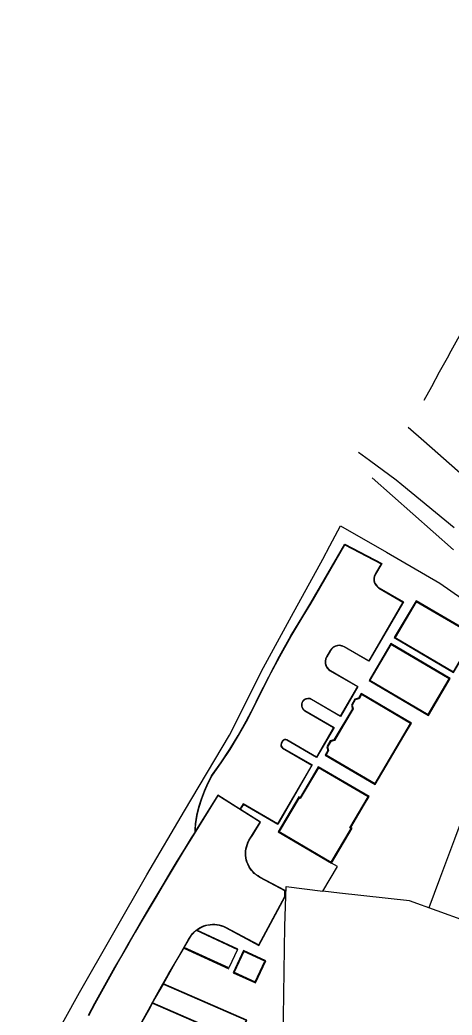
# Model space of a CAD drawing. Header units: metres. Extents: x 356888 to 357246, y 383229 to 383666.
# Drawn here: x 357004.9 to 357068.3, y 383520 to 383666.2 of the extents above; entities that cross this region are included whole.
import ezdxf

# ---------------------------------------------------------------- set-up
doc = ezdxf.new("R2010")
doc.units = ezdxf.units.M
for name, color, linetype in [('3D_LINES', 4, 'Continuous'), ('PLOTS EXTERNAL LEVEL', 3, 'Continuous'), ('PLOTS FFL', 1, 'Continuous')]:
    doc.layers.add(name, color=color, linetype=linetype)

msp = doc.modelspace()

# ---------------------------------------------------------------- linework, layer by layer
at = {"layer": '3D_LINES'}
for points in [[(357064.17, 383610.33, 12.5), (357065.28, 383612.37, 13), (357066.43, 383614.49, 13.5), (357067.57, 383616.58, 14), (357068.14, 383617.58, 14.25), (357072.67, 383625.77, 14.25), (357075.43, 383630.62, 14.05), (357078.89, 383637.02, 14), (357088.46, 383654.5, 13.85), (357091.9, 383659.74, 13.83), (357096.52, 383666.19, 14)], [(357061.83, 383606.4, 11.19), (357064.1, 383604.4, 11.36), (357069.06, 383600.03, 11.45), (357070.45, 383598.8, 11.46), (357076.85, 383593.16, 11.5), (357084.75, 383586.2, 10.81), (357085.24, 383585.77, 10.74)], [(357054.51, 383602.72, 9), (357056.14, 383601.53, 8.75), (357060.07, 383598.66, 8.98), (357060.89, 383597.98, 9.03), (357068.54, 383591.64, 9.73)], [(357056.53, 383598.94, 11), (357068.45, 383588.36, 12)], [(357004.86, 383507.56, 13.53), (357013.58, 383523.35, 13.78), (357023.49, 383540.64, 13.94), (357029, 383550.03, 14.35), (357035.58, 383561.18, 14.49), (357040.61, 383571.07, 14.25), (357045.01, 383579.17, 14.18), (357047.93, 383584.52, 14), (357049.27, 383587.01, 13.93), (357050.32, 383588.94, 13.75), (357051.88, 383591.91, 13.5)], [(357030.54, 383547.22, 14.31), (357030.63, 383548.15, 14.32), (357030.83, 383549.39, 14.34), (357031.11, 383550.61, 14.37), (357031.47, 383551.81, 14.39), (357031.91, 383552.99, 14.41), (357032.42, 383554.13, 14.4), (357032.96, 383555.17, 14.39), (357034.34, 383557.11, 14.37), (357035.64, 383559.1, 14.34), (357036.88, 383561.12, 14.32), (357038.05, 383563.19, 14.3), (357039.15, 383565.3, 14.27), (357039.82, 383566.68, 14.26), (357041.35, 383569.73, 14.22), (357042.94, 383572.74, 14.18), (357044.61, 383575.72, 14.14), (357046.34, 383578.65, 14.1), (357047.53, 383580.57, 14.06), (357052.52, 383589.2, 13.9), (357057.93, 383586.36, 14.05), (357057.02, 383584.79, 14.09), (357056.89, 383584.48, 14.1), (357056.83, 383584.15, 14.11), (357056.84, 383583.82, 14.12), (357056.94, 383583.5, 14.13), (357057.1, 383583.21, 14.14), (357057.33, 383582.96, 14.14), (357057.55, 383582.81, 14.15), (357061.12, 383580.73, 14.25), (357056.05, 383572, 14.35), (357052.41, 383574.11, 14.16), (357052.1, 383574.24, 14.14), (357051.77, 383574.3, 14.13), (357051.44, 383574.29, 14.11), (357051.12, 383574.19, 14.09), (357050.83, 383574.03, 14.08), (357050.58, 383573.8, 14.06), (357050.43, 383573.59, 14.05), (357049.89, 383572.66, 14.05), (357049.75, 383572.35, 14.07), (357049.68, 383572.03, 14.08), (357049.69, 383571.69, 14.1), (357049.78, 383571.37, 14.12), (357049.94, 383571.07, 14.14), (357050.16, 383570.82, 14.15), (357050.4, 383570.64, 14.17), (357054.43, 383568.3, 14.4), (357051.87, 383563.89, 14.45), (357047.61, 383566.37, 14.45), (357047.36, 383566.47, 14.45), (357047.09, 383566.5, 14.45), (357046.83, 383566.45, 14.45), (357046.59, 383566.33, 14.45), (357046.39, 383566.14, 14.45), (357046.28, 383565.98, 14.45), (357046.21, 383565.72, 14.45), (357046.21, 383565.45, 14.45), (357046.28, 383565.19, 14.45), (357046.43, 383564.97, 14.45), (357046.63, 383564.79, 14.45), (357046.67, 383564.76, 14.45), (357050.94, 383562.29, 14.45), (357048.38, 383557.88, 14.45), (357044.01, 383560.41, 14.45), (357043.84, 383560.47, 14.45), (357043.66, 383560.46, 14.45), (357043.5, 383560.37, 14.45), (357043.39, 383560.23, 14.45), (357043.22, 383559.93, 14.45), (357043.16, 383559.75, 14.45), (357043.18, 383559.57, 14.45), (357043.27, 383559.42, 14.45), (357043.39, 383559.31, 14.45), (357047.74, 383556.78, 14.45), (357042.67, 383548.05, 14.55), (357037.63, 383550.98, 14.43), (357037.17, 383550.28, 14.41)], [(357071.67, 383575.77, 14.25), (357078.02, 383572.03, 13), (357079.03, 383570.72, 13.2), (357078.86, 383569.07, 13.39), (357076.61, 383564.98, 13.95), (357074.66, 383561.15, 14.2), (357073.39, 383558.67, 14.24), (357073.05, 383557.77, 14.25), (357070.83, 383551.81, 14.35), (357068.63, 383545.9, 14.35), (357066.43, 383540.01, 14.6), (357064.86, 383535.79, 14.9)], [(357043.73, 383537.48, 14.3), (357043.74, 383538.3, 14.3), (357040.05, 383540.27, 14.3), (357039.76, 383540.44, 14.3), (357039.49, 383540.63, 14.3), (357039.24, 383540.85, 14.3), (357039, 383541.08, 14.31), (357038.79, 383541.34, 14.31), (357038.59, 383541.61, 14.32), (357038.42, 383541.89, 14.32), (357038.28, 383542.19, 14.33), (357038.16, 383542.5, 14.33), (357038.06, 383542.82, 14.34), (357038, 383543.15, 14.34), (357037.96, 383543.48, 14.35), (357037.94, 383543.81, 14.35), (357037.96, 383544.14, 14.36), (357038, 383544.47, 14.36), (357038.07, 383544.79, 14.37), (357038.17, 383545.11, 14.37), (357038.29, 383545.42, 14.38), (357038.44, 383545.72, 14.38), (357038.56, 383545.91, 14.39), (357038.95, 383546.55, 14.4), (357040.1, 383548.37, 14.41), (357033.9, 383552.28, 14.37), (357030.03, 383546.05, 14.32), (357028.97, 383544.33, 14.31), (357027.93, 383542.62, 14.3), (357026.89, 383540.9, 14.28), (357025.85, 383539.17, 14.25), (357024.82, 383537.44, 14.22), (357023.8, 383535.71, 14.2), (357022.79, 383533.98, 14.17), (357021.78, 383532.24, 14.15), (357020.78, 383530.49, 14.13), (357019.78, 383528.75, 14.1), (357018.79, 383527, 14.08), (357017.81, 383525.24, 14.05), (357016.83, 383523.48, 14.03), (357015.86, 383521.72, 14), (357014.9, 383519.96, 13.97)], [(357043.78, 383537.48, 14.3), (357043.79, 383538.33, 14.3), (357040.07, 383540.32, 14.3), (357039.79, 383540.48, 14.3), (357039.52, 383540.67, 14.3), (357039.27, 383540.89, 14.3), (357039.04, 383541.12, 14.31), (357038.83, 383541.37, 14.31), (357038.64, 383541.64, 14.32), (357038.47, 383541.92, 14.32), (357038.32, 383542.21, 14.33), (357038.21, 383542.52, 14.33), (357038.11, 383542.83, 14.34), (357038.05, 383543.15, 14.34), (357038.01, 383543.48, 14.35), (357037.99, 383543.81, 14.35), (357038.01, 383544.14, 14.36), (357038.05, 383544.46, 14.36), (357038.12, 383544.78, 14.37), (357038.22, 383545.1, 14.37), (357038.34, 383545.4, 14.38), (357038.49, 383545.7, 14.38), (357038.6, 383545.89, 14.39), (357039, 383546.52, 14.4), (357040.17, 383548.39, 14.41), (357037.23, 383550.24, 14.39)], [(357030.54, 383546.96, 14.33), (357029.98, 383546.07, 14.32), (357028.93, 383544.36, 14.31), (357027.88, 383542.64, 14.3), (357026.84, 383540.92, 14.28), (357025.81, 383539.2, 14.25), (357024.78, 383537.47, 14.22), (357023.76, 383535.74, 14.2), (357022.74, 383534, 14.17), (357021.74, 383532.26, 14.15), (357020.73, 383530.52, 14.13), (357019.74, 383528.77, 14.1), (357018.75, 383527.02, 14.08), (357017.77, 383525.27, 14.05), (357016.79, 383523.51, 14.03), (357015.82, 383521.75, 14), (357014.86, 383519.98, 13.97)], [(357051.42, 383541.86, 14.55), (357050.56, 383542.36, 14.55)], [(357080.75, 383530.06, 14.97), (357070.13, 383533.88, 14.97), (357062, 383536.81, 14.9), (357051.76, 383537.97, 14.69), (357049.3, 383538.24, 14.64), (357051.42, 383541.86, 14.55)], [(357043.43, 383513.14, 14.21), (357043.72, 383533.12, 14.14), (357043.89, 383538.91, 14.12), (357049.3, 383538.24, 14.64)], [(357022.75, 383519.08, 14), (357023.71, 383520.82, 14.03), (357024.67, 383522.55, 14.05), (357025.64, 383524.28, 14.08), (357026.62, 383526.01, 14.1), (357027.61, 383527.73, 14.13), (357028.6, 383529.45, 14.15), (357029.6, 383531.16, 14.18), (357029.76, 383531.42, 14.19), (357029.98, 383531.76, 14.19), (357030.19, 383532.02, 14.2), (357030.41, 383532.26, 14.2), (357030.66, 383532.48, 14.2), (357030.93, 383532.68, 14.21), (357031.21, 383532.86, 14.21), (357031.5, 383533.02, 14.21), (357031.81, 383533.14, 14.22), (357032.12, 383533.25, 14.22), (357032.45, 383533.32, 14.22), (357032.78, 383533.37, 14.23), (357033.11, 383533.4, 14.23), (357033.44, 383533.39, 14.23), (357033.77, 383533.36, 14.23), (357034.1, 383533.3, 14.24), (357034.42, 383533.21, 14.24), (357034.73, 383533.1, 14.24), (357035.03, 383532.96, 14.25), (357039.9, 383530.35, 14.3), (357043.73, 383537.48, 14.3)], [(357030.79, 383532.52, 14.2), (357030.95, 383532.64, 14.21), (357031.23, 383532.82, 14.21), (357031.52, 383532.97, 14.21), (357031.82, 383533.1, 14.22), (357032.14, 383533.2, 14.22), (357032.46, 383533.28, 14.22), (357032.78, 383533.32, 14.23), (357033.11, 383533.35, 14.23), (357033.44, 383533.34, 14.23), (357033.76, 383533.31, 14.23), (357034.09, 383533.25, 14.24), (357034.4, 383533.16, 14.24), (357034.71, 383533.05, 14.24), (357035.01, 383532.91, 14.25), (357039.92, 383530.28, 14.3), (357043.77, 383537.46, 14.3)], [(357025.9, 383524.63, 14.08), (357026.67, 383525.98, 14.1), (357027.65, 383527.7, 14.13), (357028.64, 383529.42, 14.15), (357028.92, 383529.9, 14.16)], [(357020.32, 383514.51, 13.93), (357020.89, 383515.58, 13.95), (357021.84, 383517.32, 13.97), (357022.79, 383519.06, 14), (357023.75, 383520.79, 14.03), (357024.3, 383521.78, 14.04)]]:
    msp.add_polyline3d(points, dxfattribs=at)
at = {"layer": '3D_LINES', "linetype": 'Continuous'}
for points in [[(357051.88, 383591.91, 13.5), (357058.61, 383588.02, 14), (357066.47, 383583.49, 14.1), (357074.02, 383578.19, 14.1)], [(357036.83, 383529.72, 14.25), (357030.79, 383532.52, 14.2)], [(357028.92, 383529.9, 14.16), (357035.52, 383526.86, 14.24)], [(357024.3, 383521.78, 14.04), (357036.86, 383516.31, 14.13), (357038.16, 383519.31, 14.13), (357025.91, 383524.64, 14.08)]]:
    msp.add_polyline3d(points, dxfattribs=at)
at = {"layer": '3D_LINES'}
msp.add_polyline3d([(357033.88, 383552.34, 14.41), (357030.56, 383547.01, 14.3), (357030.68, 383548.15, 14.32), (357030.88, 383549.38, 14.34), (357031.16, 383550.6, 14.37), (357031.52, 383551.79, 14.39), (357031.96, 383552.97, 14.41), (357032.46, 383554.11, 14.4), (357033, 383555.14, 14.39), (357034.38, 383557.08, 14.37), (357035.68, 383559.07, 14.34), (357036.92, 383561.1, 14.32), (357038.09, 383563.17, 14.3), (357039.19, 383565.27, 14.27), (357039.87, 383566.66, 14.26), (357041.39, 383569.71, 14.22), (357042.99, 383572.72, 14.18), (357044.65, 383575.69, 14.14), (357046.39, 383578.63, 14.1), (357047.57, 383580.54, 14.06), (357052.54, 383589.13, 13.9), (357057.86, 383586.34, 14.05), (357056.97, 383584.81, 14.09), (357056.84, 383584.49, 14.1), (357056.78, 383584.15, 14.11), (357056.79, 383583.81, 14.12), (357056.89, 383583.48, 14.13), (357057.06, 383583.18, 14.14), (357057.3, 383582.92, 14.14), (357057.52, 383582.76, 14.15), (357061.05, 383580.71, 14.25), (357056.03, 383572.06, 14.35), (357052.43, 383574.15, 14.16), (357052.12, 383574.29, 14.14), (357051.77, 383574.35, 14.13), (357051.43, 383574.34, 14.11), (357051.1, 383574.24, 14.09), (357050.8, 383574.07, 14.08), (357050.54, 383573.83, 14.06), (357050.38, 383573.61, 14.05), (357049.84, 383572.68, 14.05), (357049.7, 383572.37, 14.07), (357049.63, 383572.03, 14.08), (357049.64, 383571.68, 14.1), (357049.73, 383571.35, 14.12), (357049.89, 383571.04, 14.14), (357050.12, 383570.78, 14.15), (357050.37, 383570.6, 14.17), (357054.36, 383568.29, 14.4), (357051.85, 383563.96, 14.45), (357047.63, 383566.41, 14.45), (357047.37, 383566.52, 14.45), (357047.09, 383566.55, 14.45), (357046.81, 383566.49, 14.45), (357046.56, 383566.37, 14.45), (357046.35, 383566.18, 14.45), (357046.24, 383566, 14.45), (357046.16, 383565.73, 14.45), (357046.16, 383565.44, 14.45), (357046.24, 383565.17, 14.45), (357046.39, 383564.93, 14.45), (357046.6, 383564.75, 14.45), (357046.65, 383564.72, 14.45), (357050.87, 383562.27, 14.45), (357048.36, 383557.94, 14.45), (357044.03, 383560.46, 14.45), (357043.85, 383560.52, 14.45), (357043.65, 383560.5, 14.45), (357043.47, 383560.41, 14.45), (357043.34, 383560.26, 14.45), (357043.17, 383559.95, 14.45), (357043.11, 383559.76, 14.45), (357043.13, 383559.56, 14.45), (357043.23, 383559.38, 14.45), (357043.36, 383559.27, 14.45), (357047.68, 383556.77, 14.45), (357042.65, 383548.12, 14.55), (357037.61, 383551.05, 14.43), (357037.12, 383550.29, 14.41)], close=True, dxfattribs=at)
at = {"layer": '3D_LINES', "linetype": 'Continuous'}
for points in [[(357030.71, 383532.5, 14.2), (357036.75, 383529.7, 14.25), (357035.49, 383526.97, 14.24), (357028.97, 383530, 14.16), (357030.05, 383531.77, 14.19)], [(357025.9, 383524.57, 14.08), (357038.04, 383519.31, 14.18), (357036.79, 383516.43, 14.13), (357024.29, 383521.84, 14.04)]]:
    msp.add_polyline3d(points, close=True, dxfattribs=at)
at = {"layer": 'PLOTS EXTERNAL LEVEL'}
for points in [[(357071.67, 383575.77, 14.25), (357062.96, 383580.9, 14.25), (357059.77, 383575.48, 14.25), (357068.48, 383570.35, 14.25), (357071.67, 383575.77, 14.25)], [(357067.97, 383569.48, 14.35), (357059.26, 383574.62, 14.35), (357056.07, 383569.2, 14.35), (357064.78, 383564.06, 14.35), (357067.97, 383569.48, 14.35)], [(357062.29, 383562.93, 14.4), (357054.93, 383567.26, 14.4), (357054.54, 383566.59, 14.45), (357053.99, 383566.44, 14.45), (357053.48, 383565.58, 14.45), (357053.62, 383565.04, 14.45), (357050.93, 383560.47, 14.45), (357050.39, 383560.33, 14.45), (357049.88, 383559.46, 14.45), (357050.02, 383558.91, 14.45), (357049.62, 383558.24, 14.45), (357056.98, 383553.91, 14.45), (357061.19, 383561.05, 14.45), (357062.29, 383562.93, 14.4)], [(357056.07, 383552.13, 14.45), (357048.61, 383556.52, 14.45), (357047.72, 383555.01, 14.55), (357045.95, 383551.99, 14.55), (357045.78, 383552.09, 14.55), (357042.75, 383546.96, 14.55), (357050.56, 383542.36, 14.55), (357053.58, 383547.5, 14.55), (357053.41, 383547.6, 14.55), (357055.41, 383551.01, 14.55), (357056.07, 383552.13, 14.45)], [(357040.93, 383528.03, 14.25), (357037.67, 383529.54, 14.25), (357036.16, 383526.28, 14.25), (357039.42, 383524.77, 14.25), (357040.93, 383528.03, 14.25)]]:
    msp.add_polyline3d(points, dxfattribs=at)
at = {"layer": 'PLOTS FFL', "linetype": 'Continuous'}
for points, elevation in [([(357071.54, 383575.73), (357062.99, 383580.76), (357059.9, 383575.51), (357068.45, 383570.48)], 14.4), ([(357067.84, 383569.45), (357059.29, 383574.48), (357056.2, 383569.23), (357064.75, 383564.2)], 14.5), ([(357062.16, 383562.89), (357054.97, 383567.12), (357054.6, 383566.5), (357054.06, 383566.36), (357053.59, 383565.57), (357053.73, 383565.02), (357052.37, 383562.7), (357051, 383560.38), (357050.46, 383560.24), (357049.99, 383559.44), (357050.13, 383558.9), (357049.76, 383558.28), (357056.95, 383554.05), (357059.55, 383558.47)], 14.6), ([(357055.93, 383552.09), (357048.65, 383556.38), (357045.98, 383551.86), (357045.81, 383551.95), (357042.89, 383546.99), (357050.52, 383542.5), (357053.44, 383547.46), (357053.27, 383547.56)], 14.7), ([(357040.8, 383527.98), (357037.72, 383529.41), (357036.29, 383526.33), (357039.37, 383524.91)], 14.4)]:
    msp.add_lwpolyline(points, close=True, dxfattribs=dict(at, elevation=elevation))

doc.saveas('drawing.dxf')
